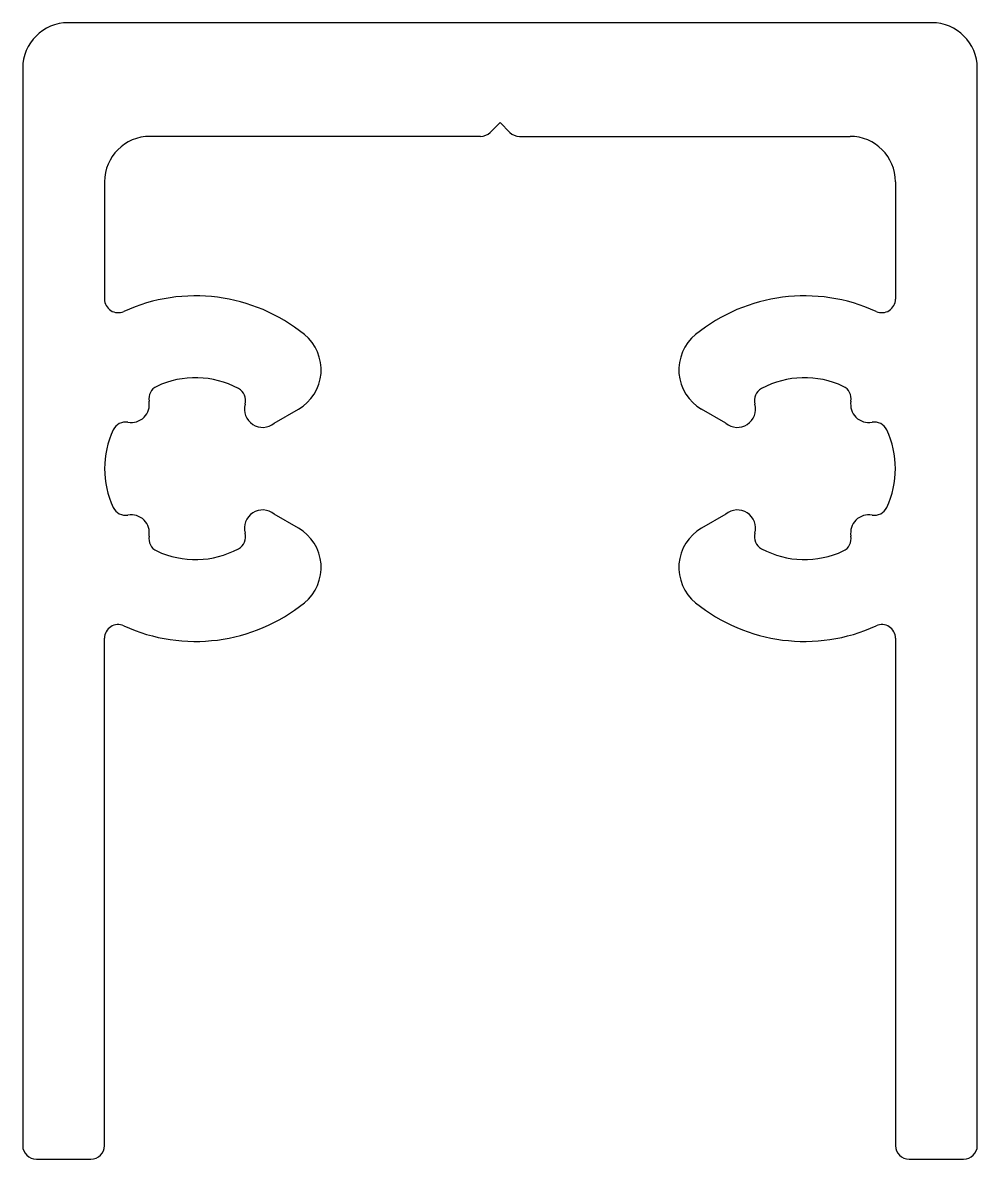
# Model space of a CAD drawing. Extents: x 839.7 to 860.7, y 460.5 to 485.5.
import ezdxf

# ---------------------------------------------------------------- set-up
doc = ezdxf.new("R2010")
doc.units = 0
doc.layers.get('0').update_dxf_attribs({"linetype": 'CONTINUOUS'})

msp = doc.modelspace()

# ---------------------------------------------------------------- linework, layer by layer
at = {"color": 0}
for p, q in [((850.221, 485.458), (840.721, 485.458)), ((859.72, 485.458), (850.221, 485.458)), ((839.721, 484.458), (839.721, 460.758)), ((860.72, 460.758), (860.72, 484.458)), ((850.004, 483.045), (850.221, 483.262)), ((850.437, 483.045), (850.221, 483.262)), ((849.792, 482.958), (842.521, 482.958)), ((850.649, 482.958), (857.92, 482.958)), ((841.521, 481.958), (841.521, 479.38)), ((858.92, 481.958), (858.92, 479.38)), ((845.253, 476.649), (845.786, 476.957)), ((855.188, 476.649), (854.655, 476.957)), ((845.786, 474.341), (845.253, 474.649)), ((855.188, 474.649), (854.655, 474.341)), ((841.521, 460.758), (841.521, 471.918)), ((858.92, 471.918), (858.92, 460.758)), ((840.021, 460.458), (841.221, 460.458)), ((859.22, 460.458), (860.42, 460.458))]:
    msp.add_line(p, q, dxfattribs=at)
for centre, radius, start, end in [((840.721, 484.458), 1, 90, 180), ((859.72, 484.458), 1, 0, 90), ((849.792, 483.258), 0.3, 270, 315), ((850.649, 483.258), 0.3, 225, 270), ((842.521, 481.958), 1, 90, 180), ((857.92, 481.958), 1, 0, 90), ((841.821, 479.38), 0.3, 180, 294.4983), ((843.521, 475.649), 3.8, 50.9248, 114.4983), ((856.92, 475.649), 3.8, 65.5017, 129.0752), ((858.62, 479.38), 0.3, 245.5017, 0), ((845.286, 477.823), 1, 300, 50.9248), ((855.155, 477.823), 1, 129.0752, 240), ((843.521, 475.649), 2, 61.8434, 115.2501), ((856.92, 475.649), 2, 64.7499, 118.1566), ((842.796, 477.187), 0.3, 115.2501, 190.1501), ((844.324, 477.148), 0.3, 344.1654, 61.8434), ((856.117, 477.148), 0.3, 118.1566, 195.8346), ((857.645, 477.187), 0.3, 349.8499, 64.7499), ((842.107, 477.063), 0.4, 259.8499, 10.1501), ((844.998, 476.957), 0.4, 164.212, 309.7197), ((855.443, 476.957), 0.4, 230.2803, 15.788), ((858.334, 477.063), 0.4, 169.8499, 280.1501), ((843.521, 475.649), 2, 154.7499, 205.2501), ((841.984, 476.374), 0.3, 79.8499, 154.7499), ((858.457, 476.374), 0.3, 25.2501, 100.1501), ((856.92, 475.649), 2, 334.7499, 25.2501), ((841.984, 474.924), 0.3, 205.2501, 280.1501), ((858.457, 474.924), 0.3, 259.8499, 334.7499), ((842.107, 474.235), 0.4, 349.8499, 100.1501), ((844.998, 474.341), 0.4, 50.2803, 195.788), ((855.443, 474.341), 0.4, 344.212, 129.7197), ((858.334, 474.235), 0.4, 79.8499, 190.1501), ((845.286, 473.475), 1, 309.0752, 60), ((855.155, 473.475), 1, 120, 230.9248), ((842.796, 474.111), 0.3, 169.8499, 244.7499), ((844.324, 474.15), 0.3, 298.1566, 15.8346), ((856.117, 474.15), 0.3, 164.1654, 241.8434), ((857.645, 474.111), 0.3, 295.2501, 10.1501), ((843.521, 475.649), 2, 244.7499, 298.1566), ((856.92, 475.649), 2, 241.8434, 295.2501), ((843.521, 475.649), 3.8, 245.5017, 309.0752), ((856.92, 475.649), 3.8, 230.9248, 294.4983), ((841.821, 471.918), 0.3, 65.5016, 180.0001), ((858.62, 471.918), 0.3, 359.9983, 114.5), ((840.021, 460.758), 0.3, 180, 270), ((841.221, 460.758), 0.3, 270, 0), ((859.22, 460.758), 0.3, 180, 270), ((860.42, 460.758), 0.3, 270, 0)]:
    msp.add_arc(centre, radius, start, end, dxfattribs=at)

doc.saveas('drawing.dxf')
